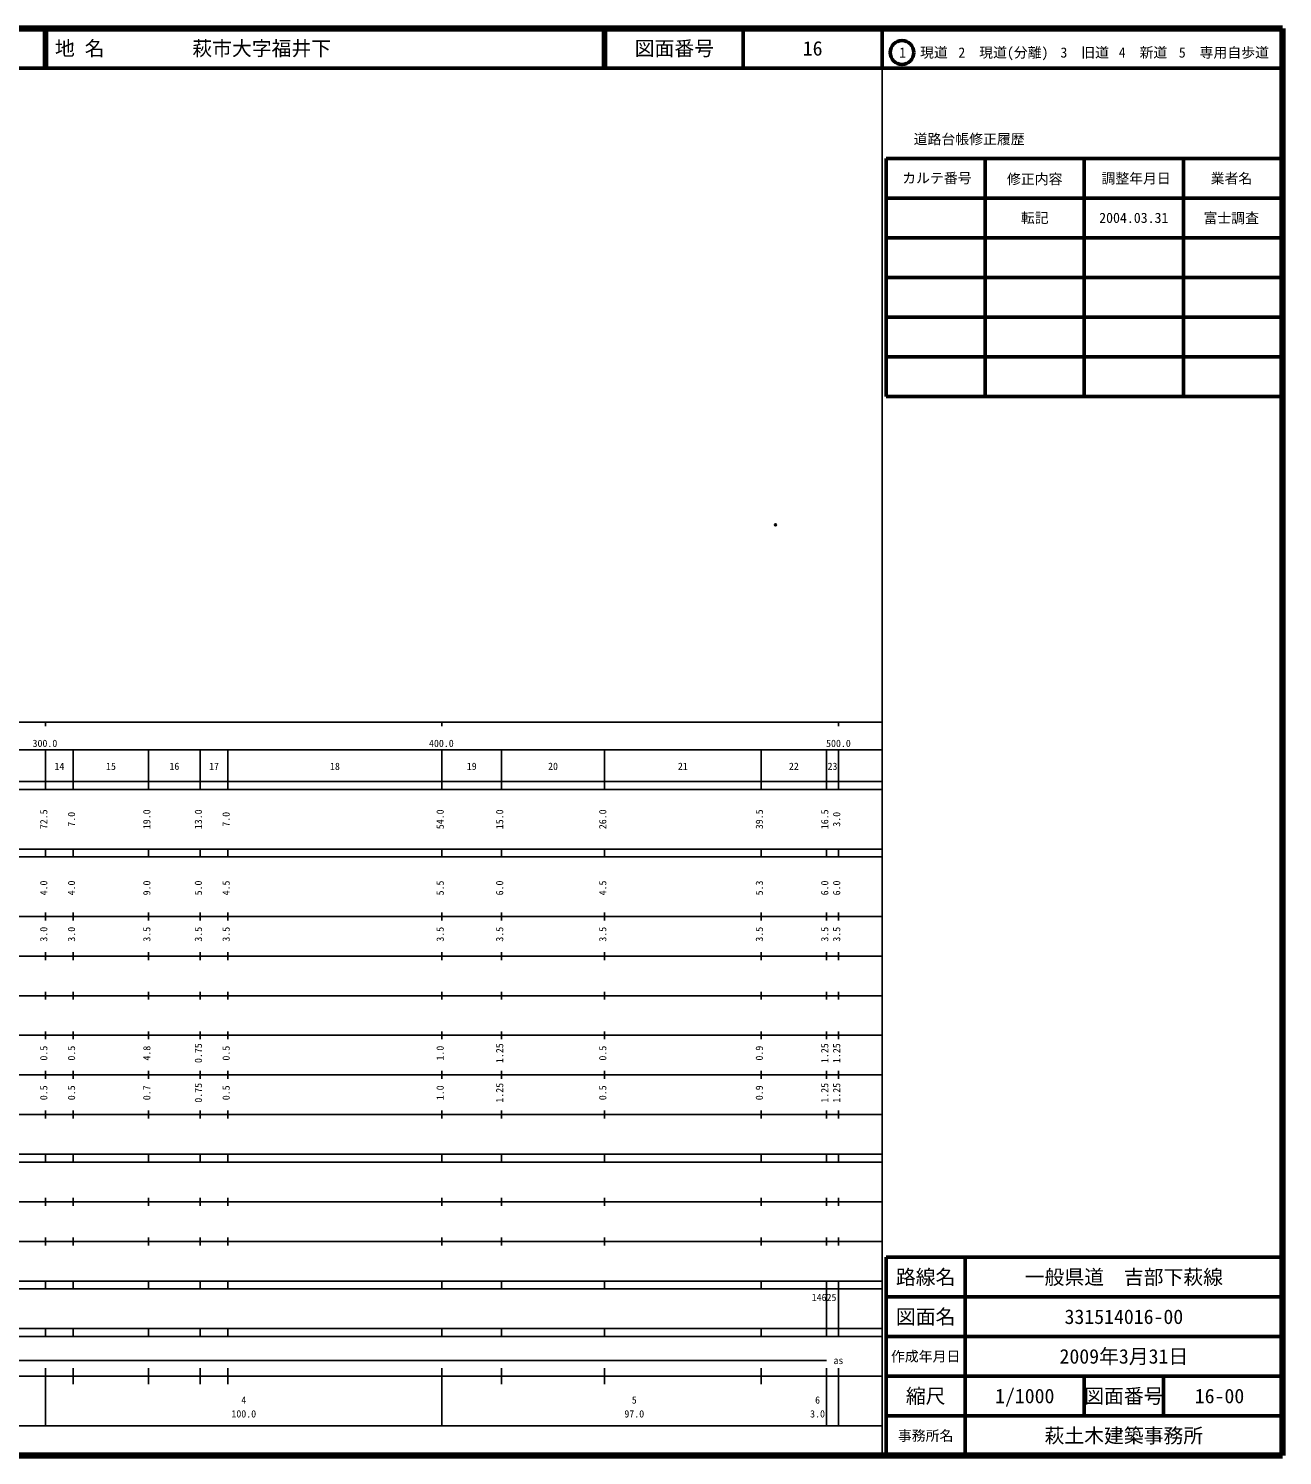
# Model space of a CAD drawing. Units: millimetres on the paper. Extents: x 40 to 680, y 20 to 380.
# Drawn here: x 363.7 to 680, y 20 to 380 of the extents above; entities that cross this region are included whole.
import ezdxf
from ezdxf.enums import TextEntityAlignment as Align

# ---------------------------------------------------------------- set-up
doc = ezdxf.new("R2010")
doc.units = ezdxf.units.MM
doc.header["$PDMODE"] = 32
doc.header["$PDSIZE"] = 0.5
doc.layers.add('M-OTRS', color=6, linetype='Continuous')
doc.layers.add('M-TTL-TXT', color=7, linetype='Continuous')
for name, color, linetype, lineweight in [('M-TTL', 2, 'Continuous', 140), ('M-TTL-BAND', 7, 'Continuous', 25), ('M-TTL-FRAM', 2, 'Continuous', 50), ('M-TTL-LINE', 7, 'Continuous', 50)]:
    doc.layers.add(name, color=color, linetype=linetype, lineweight=lineweight)
doc.styles.add('ＭＳ ゴシック', font='')
doc.styles.get('ＭＳ ゴシック').set_extended_font_data('MS Gothic')

msp = doc.modelspace()

# ---------------------------------------------------------------- linework, layer by layer
at = {"layer": 'M-OTRS'}
msp.add_point((552.12, 254.775), dxfattribs=at)
at = {"layer": 'M-TTL'}
for p, q in [((680, 380), (40, 380)), ((680, 20), (680, 380)), ((40, 20), (680, 20))]:
    msp.add_line(p, q, dxfattribs=at)
at = {"layer": 'M-TTL-BAND'}
for p, q in [((579, 20), (579, 370)), ((40, 205), (579, 205)), ((368, 205), (368, 204)), ((468, 205), (468, 204)), ((568, 205), (568, 204)), ((68, 198), (579, 198)), ((368, 188), (368, 198)), ((375, 188), (375, 198)), ((394, 188), (394, 198)), ((407, 188), (407, 198)), ((414, 188), (414, 198)), ((468, 188), (468, 198)), ((483, 188), (483, 198)), ((509, 188), (509, 198)), ((548.5, 188), (548.5, 198)), ((565, 188), (565, 198)), ((568, 188), (568, 198)), ((40, 190), (579, 190)), ((40, 188), (579, 188)), ((40, 173), (579, 173)), ((368, 171), (368, 173)), ((375, 171), (375, 173)), ((394, 171), (394, 173)), ((407, 171), (407, 173)), ((414, 171), (414, 173)), ((468, 171), (468, 173)), ((483, 171), (483, 173)), ((509, 171), (509, 173)), ((548.5, 171), (548.5, 173)), ((565, 171), (565, 173)), ((568, 171), (568, 173)), ((40, 171), (579, 171)), ((40, 156), (579, 156)), ((368, 155), (368, 157)), ((375, 155), (375, 157)), ((394, 155), (394, 157)), ((407, 155), (407, 157)), ((414, 155), (414, 157)), ((468, 155), (468, 157)), ((483, 155), (483, 157)), ((509, 155), (509, 157)), ((548.5, 155), (548.5, 157)), ((565, 155), (565, 157)), ((568, 155), (568, 157)), ((46, 146), (579, 146)), ((368, 145), (368, 147)), ((375, 145), (375, 147)), ((394, 145), (394, 147)), ((407, 145), (407, 147)), ((414, 145), (414, 147)), ((468, 145), (468, 147)), ((483, 145), (483, 147)), ((509, 145), (509, 147)), ((548.5, 145), (548.5, 147)), ((565, 145), (565, 147)), ((568, 145), (568, 147)), ((368, 135), (368, 137)), ((375, 135), (375, 137)), ((394, 135), (394, 137)), ((407, 135), (407, 137)), ((414, 135), (414, 137)), ((468, 135), (468, 137)), ((483, 135), (483, 137)), ((509, 135), (509, 137)), ((548.5, 135), (548.5, 137)), ((565, 135), (565, 137)), ((568, 135), (568, 137)), ((52, 136), (579, 136)), ((46, 126), (579, 126)), ((368, 125), (368, 127)), ((375, 125), (375, 127)), ((394, 125), (394, 127)), ((407, 125), (407, 127)), ((414, 125), (414, 127)), ((468, 125), (468, 127)), ((483, 125), (483, 127)), ((509, 125), (509, 127)), ((548.5, 125), (548.5, 127)), ((565, 125), (565, 127)), ((568, 125), (568, 127)), ((52, 116), (579, 116)), ((368, 115), (368, 117)), ((375, 115), (375, 117)), ((394, 115), (394, 117)), ((407, 115), (407, 117)), ((414, 115), (414, 117)), ((468, 115), (468, 117)), ((483, 115), (483, 117)), ((509, 115), (509, 117)), ((548.5, 115), (548.5, 117)), ((565, 115), (565, 117)), ((568, 115), (568, 117)), ((46, 106), (579, 106)), ((368, 105), (368, 107)), ((375, 105), (375, 107)), ((394, 105), (394, 107)), ((407, 105), (407, 107)), ((414, 105), (414, 107)), ((468, 105), (468, 107)), ((483, 105), (483, 107)), ((509, 105), (509, 107)), ((548.5, 105), (548.5, 107)), ((565, 105), (565, 107)), ((568, 105), (568, 107)), ((40, 96), (579, 96)), ((40, 94), (579, 94)), ((368, 94), (368, 96)), ((375, 94), (375, 96)), ((394, 94), (394, 96)), ((407, 94), (407, 96)), ((414, 94), (414, 96)), ((468, 94), (468, 96)), ((483, 94), (483, 96)), ((509, 94), (509, 96)), ((548.5, 94), (548.5, 96)), ((565, 94), (565, 96)), ((568, 94), (568, 96)), ((49, 84), (579, 84)), ((368, 83), (368, 85)), ((375, 83), (375, 85)), ((394, 83), (394, 85)), ((407, 83), (407, 85)), ((414, 83), (414, 85)), ((468, 83), (468, 85)), ((483, 83), (483, 85)), ((509, 83), (509, 85)), ((548.5, 83), (548.5, 85)), ((565, 83), (565, 85)), ((568, 83), (568, 85)), ((40, 74), (579, 74)), ((368, 73), (368, 75)), ((375, 73), (375, 75)), ((394, 73), (394, 75)), ((407, 73), (407, 75)), ((414, 73), (414, 75)), ((468, 73), (468, 75)), ((483, 73), (483, 75)), ((509, 73), (509, 75)), ((548.5, 73), (548.5, 75)), ((565, 73), (565, 75)), ((568, 73), (568, 75)), ((40, 64), (579, 64)), ((40, 62), (579, 62)), ((368, 62), (368, 64)), ((375, 62), (375, 64)), ((394, 62), (394, 64)), ((407, 62), (407, 64)), ((414, 62), (414, 64)), ((468, 62), (468, 64)), ((483, 62), (483, 64)), ((509, 62), (509, 64)), ((548.5, 62), (548.5, 64)), ((565, 62), (565, 64)), ((565, 52), (565, 62)), ((568, 62), (568, 64)), ((568, 52), (568, 62)), ((40, 52), (579, 52)), ((368, 50), (368, 52)), ((375, 50), (375, 52)), ((394, 50), (394, 52)), ((407, 50), (407, 52)), ((414, 50), (414, 52)), ((468, 50), (468, 52)), ((483, 50), (483, 52)), ((509, 50), (509, 52)), ((548.5, 50), (548.5, 52)), ((565, 50), (565, 52)), ((568, 50), (568, 52)), ((40, 50), (579, 50)), ((71, 44), (565, 44)), ((40, 40), (579, 40)), ((368, 27.5), (368, 42)), ((375, 38), (375, 42)), ((394, 38), (394, 42)), ((407, 38), (407, 42)), ((414, 38), (414, 42)), ((468, 27.5), (468, 42)), ((483, 38), (483, 42)), ((509, 38), (509, 42)), ((548.5, 38), (548.5, 42)), ((565, 27.5), (565, 42)), ((568, 27.5), (568, 42)), ((68, 27.5), (579, 27.5))]:
    msp.add_line(p, q, dxfattribs=at)
at = {"layer": 'M-TTL-FRAM'}
for p, q in [((580, 347.197), (580, 287.197)), ((580, 347.197), (680, 347.197)), ((580, 287.197), (680, 287.197)), ((680, 70), (580, 70)), ((580, 70), (580, 20))]:
    msp.add_line(p, q, dxfattribs=at)
at = {"layer": 'M-TTL-LINE'}
for p, q in [((367.75, 380), (367.75, 370)), ((368.25, 380), (368.25, 370)), ((508.747, 380), (508.747, 370)), ((509.247, 380), (509.247, 370)), ((543.997, 380), (543.997, 370)), ((579, 380), (579, 370)), ((40, 370), (680, 370)), ((605, 347.197), (605, 287.197)), ((630, 347.197), (630, 287.197)), ((655, 347.197), (655, 287.197)), ((580, 337.197), (680, 337.197)), ((580, 327.197), (680, 327.197)), ((580, 317.197), (680, 317.197)), ((580, 307.197), (680, 307.197)), ((580, 297.197), (680, 297.197)), ((600, 70), (600, 20)), ((680, 60), (580, 60)), ((680, 50), (580, 50)), ((680, 40), (580, 40)), ((630, 40), (630, 30)), ((650, 40), (650, 30)), ((680, 30), (580, 30))]:
    msp.add_line(p, q, dxfattribs=at)
msp.add_circle((584.031, 373.958), 3, dxfattribs=at)

# ---------------------------------------------------------------- texts
at = {"layer": 'M-TTL-BAND', "style": 'ＭＳ ゴシック'}
for s, p in [('300.0', (367.844, 198.195)), ('400.0', (467.844, 198.195)), ('500.0', (568, 198.195)), ('14', (371.5, 192.405)), ('15', (384.5, 192.405)), ('16', (400.5, 192.405)), ('17', (410.5, 192.405)), ('18', (441, 192.405)), ('19', (475.5, 192.405)), ('20', (496, 192.405)), ('21', (528.75, 192.405)), ('22', (556.75, 192.405)), ('23', (566.5, 192.405)), ('as', (568, 42.5)), ('4', (418, 32.523)), ('5', (516.5, 32.523)), ('6', (562.734, 32.523)), ('100.0', (418, 29.033)), ('97.0', (516.5, 29.033)), ('3.0', (562.734, 29.033))]:
    msp.add_text(s, height=1.833, dxfattribs=at).set_placement(p, align=Align.BOTTOM_CENTER)
for s, p in [('72.5', (369, 180.5)), ('7.0', (376, 180.5)), ('19.0', (395, 180.5)), ('13.0', (408, 180.5)), ('7.0', (415, 180.5)), ('54.0', (469, 180.5)), ('15.0', (484, 180.5)), ('26.0', (510, 180.5)), ('39.5', (549.5, 180.5)), ('16.5', (566, 180.5)), ('3.0', (569, 180.5)), ('4.0', (369, 163.174)), ('4.0', (376, 163.174)), ('9.0', (395, 163.174)), ('5.0', (408, 163.174)), ('4.5', (415, 163.174)), ('5.5', (469, 163.174)), ('6.0', (484, 163.174)), ('4.5', (510, 163.174)), ('5.3', (549.5, 163.174)), ('6.0', (566, 163.174)), ('6.0', (569, 163.174)), ('3.0', (369, 151.5)), ('3.0', (376, 151.5)), ('3.5', (395, 151.5)), ('3.5', (408, 151.5)), ('3.5', (415, 151.5)), ('3.5', (469, 151.5)), ('3.5', (484, 151.5)), ('3.5', (510, 151.5)), ('3.5', (549.5, 151.5)), ('3.5', (566, 151.5)), ('3.5', (569, 151.5)), ('0.5', (369, 121.5)), ('0.5', (376, 121.5)), ('4.8', (395, 121.5)), ('0.75', (408, 121.5)), ('0.5', (415, 121.5)), ('1.0', (469, 121.5)), ('1.25', (484, 121.5)), ('0.5', (510, 121.5)), ('0.9', (549.5, 121.5)), ('1.25', (566, 121.5)), ('1.25', (569, 121.5)), ('0.5', (369, 111.5)), ('0.5', (376, 111.5)), ('0.7', (395, 111.5)), ('0.75', (408, 111.5)), ('0.5', (415, 111.5)), ('1.0', (469, 111.5)), ('1.25', (484, 111.5)), ('0.5', (510, 111.5)), ('0.9', (549.5, 111.5)), ('1.25', (566, 111.5)), ('1.25', (569, 111.5))]:
    msp.add_text(s, height=1.833, rotation=90, dxfattribs=at).set_placement(p, align=Align.BOTTOM_CENTER)
msp.add_text('14625', height=1.833, dxfattribs=at).set_placement((561.26, 58.405), align=Align.BOTTOM_LEFT)
at = {"layer": 'M-TTL-TXT', "style": 'ＭＳ ゴシック'}
for s, p in [('地 名', (370.38, 375)), ('萩市大字福井下', (405.024, 375))]:
    msp.add_text(s, height=3.666, dxfattribs=at).set_placement(p, align=Align.MIDDLE_LEFT)
for s, height, p in [('図面番号', 3.666, (526.622, 375)), ('16', 3.666, (561.497, 375)), ('1\u3000現道', 2.566, (589.448, 373.958)), ('2\u3000現道(分離)', 2.566, (609.619, 373.958)), ('3\u3000旧道', 2.566, (630.121, 373.958)), ('4\u3000新道', 2.566, (644.824, 373.958)), ('5\u3000専用自歩道', 2.566, (665.228, 373.958)), ('道路台帳修正履歴', 2.566, (600.968, 352.113)), ('カルテ番号', 2.566, (592.839, 342.277)), ('修正内容', 2.566, (617.509, 342.023)), ('調整年月日', 2.566, (643.089, 342.197)), ('業者名', 2.566, (667.134, 342.197)), ('転記', 2.566, (617.5, 332.245)), ('2004.03.31', 2.566, (642.5, 332.245)), ('富士調査', 2.566, (667.077, 332.189)), ('路線名', 3.666, (590, 65)), ('路線名', 3.666, (590, 65)), ('一般県道\u3000吉部下萩線', 3.666, (640, 65)), ('図面名', 3.666, (590, 55)), ('図面名', 3.666, (590, 55)), ('331514016-00', 3.666, (640, 55)), ('2009年3月31日', 3.666, (640, 45)), ('作成年月日', 2.566, (590, 45)), ('作成年月日', 2.566, (590, 45)), ('縮尺', 3.666, (590, 35)), ('縮尺', 3.666, (590, 35)), ('1/1000', 3.666, (615, 35)), ('図面番号', 3.666, (640, 35)), ('図面番号', 3.666, (640, 35)), ('16-00', 3.666, (664.125, 35)), ('事務所名', 2.566, (590, 25)), ('事務所名', 2.566, (590, 25)), ('萩土木建築事務所', 3.666, (640, 25))]:
    msp.add_text(s, height=height, dxfattribs=at).set_placement(p, align=Align.MIDDLE_CENTER)

doc.saveas('drawing.dxf')
